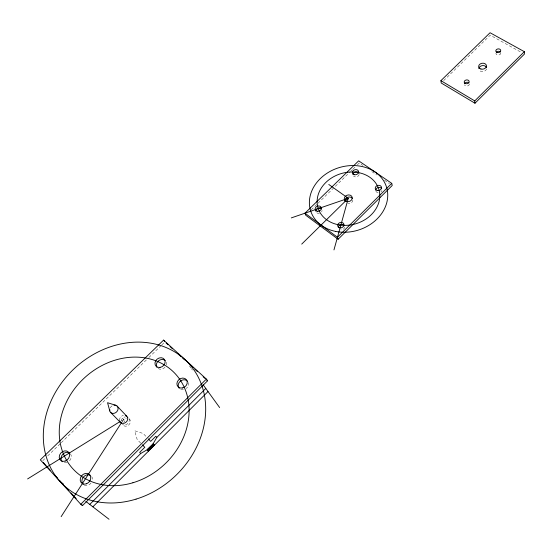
<?xml version="1.0" encoding="UTF-8"?>
<svg xmlns="http://www.w3.org/2000/svg" width="552" height="552" viewBox="0 0 552 552"><rect width="100%" height="100%" fill="white"/><g stroke="black" fill="none" stroke-linecap="round" stroke-linejoin="round"><path stroke-width="0.41" stroke-dasharray="2.76 2.07" d="M122.227 421.507L123.62 419.341L121.433 420.7M123.703 422.328L124.849 421.197M311.259 209.815L317.414 203.812M318.028 203.212L350.023 171.989M350.637 171.389L352.48 169.588M353.094 168.988L354.943 167.187M357.406 164.786L359.248 162.985L362.754 165.379M443.663 80.606L490.217 35.183L521.426 52.461M42.78 460.685L45.243 458.284M47.714 455.89L60.665 443.291M61.286 442.69L148.253 358.103M148.874 357.503L161.212 345.504M161.826 344.903L164.296 342.509M371.875 171.603L376.788 174.95M384.502 180.221L389.415 183.568M122.503 418.285L124.849 420.624M140.698 443.097L137.186 439.523L134.647 430.76L143.223 433.52L146.101 436.535M189.446 365.907L190.957 367.991M191.461 368.688L192.462 370.075M469.359 84.118A2.477 1.904 -9.7 0 1 467.192 86.05A2.477 1.904 -9.7 0 1 464.549 84.891M486.56 68.91A3.919 2.981 -9.1 0 1 482.945 71.56A3.919 2.981 -9.1 0 1 479.019 69.718M500.85 53.082A2.463 1.849 -8.5 0 1 498.201 55.021A2.463 1.849 -8.5 0 1 495.965 53.089M322.064 210.505A3.16 2.608 -19.5 0 1 321.602 211.802M319.442 213.244A3.16 2.608 -19.5 0 1 316.503 212.541M359.145 174.501A3.133 2.539 -16.4 0 1 356.751 176.778A3.133 2.539 -16.4 0 1 353.563 176.019M381.949 190.454A3.181 2.608 -14.8 0 1 380.887 191.951M378.127 192.689A3.181 2.608 -14.8 0 1 375.912 191.158M344.641 226.989A3.208 2.684 -18.1 0 1 340.874 229.88M352.859 200.162A4.023 3.312 -17.1 0 1 347.87 203.729M129.002 418.933A4.416 3.726 -43.3 0 1 127.429 423.874A4.416 3.726 -43.3 0 1 122.392 424.364M121.081 420.955A4.416 3.726 -43.3 0 1 125.49 416.87M129.037 418.706A4.402 3.719 -43.4 0 1 128.72 424.985A4.402 3.719 -43.4 0 1 122.558 424.357M122.406 421.597A4.402 3.719 -43.4 0 1 126.373 418.133M119.508 420.251A4.43 3.74 -43.3 0 1 123.393 415.373M110.227 407.859A4.533 3.795 -42.7 0 1 112.491 405.644M70.414 453.827A5.686 4.685 -47.4 0 1 69.048 461.258M67.006 462.472A5.686 4.685 -47.4 0 1 63.445 462.472M91.701 476.611A5.782 4.844 -49 0 1 92.184 480.916M91.039 483.069A5.782 4.844 -49 0 1 84.166 485.036M188.329 382.598A5.458 4.699 -38 0 1 186.252 388.484M183.45 389.705A5.458 4.699 -38 0 1 180.325 389.194M166.283 362.209A5.375 4.547 -37.5 0 1 166.304 364.913M165.027 367.17A5.375 4.547 -37.5 0 1 158.086 368.488"/><path stroke-width="0.83" d="M333.96 249.911L348.277 198.306L328.785 184.465M89.755 504.424L140.732 453.475L147.191 449.728L153.063 443.856L156.83 437.384L205.786 388.456M61.134 516.658L121.764 422.225M92.86 506.812L208.014 391.534M80.785 504.266L206.379 379.079L163.585 340.108L40.337 459.857L80.785 504.266L82.517 505.577L207.593 380.79L206.379 379.079M338.128 239.251L337.465 237.256L391.747 183.361L358.676 160.832L304.973 213.196L305.718 215.218L338.128 239.251L392.224 185.486L391.747 183.361M474.975 103.238L474.761 100.912L524.345 51.674L490.059 32.74L440.91 80.661L441.214 83L474.975 103.238L524.4 54.11L524.345 51.674M301.716 244.115L348.277 198.306L291.297 217.902M147.708 450.253L153.76 444.629M147.874 450.425L153.932 444.808M148.046 450.598L154.098 444.981M148.219 450.77L154.263 445.16M153.263 444.105L147.191 449.728L148.522 451.087M147.363 449.901L153.428 444.277M147.536 450.073L153.594 444.457M27.6 478.929L119.984 421.604M115.837 405.313L107.55 402.712L109.793 410.978M440.91 80.661L474.761 100.912M304.973 213.196L337.465 237.256M62.017 483.076L63.376 484.125M85.864 501.43L109.027 519.259M166.186 343.068L168.098 344.807M170.009 346.552L172.555 348.871M178.289 354.094L180.835 356.419M182.746 358.158L184.658 359.897M191.033 365.7L192.945 367.446M194.856 369.184L197.402 371.51M203.136 376.733L205.047 378.472M206.324 379.631L207.593 380.79M140.732 453.475L139.649 452.405L144.79 447.272L142.45 444.891M110.628 412.434L120.453 422.452M117.114 406.093L126.774 416.236M148.398 438.957L150.696 441.372L155.802 436.273L156.83 437.384M153.063 443.856L154.374 445.229M43.318 462.548L46.195 465.716M47.348 466.978L50.232 470.145M55.421 475.838L57.725 478.37M59.457 480.268L63.494 484.697M66.951 488.492L68.683 490.39M70.987 492.922L76.176 498.615M81.365 504.307L82.517 505.577M163.585 340.108L164.468 341.308M203.032 384.654L219.641 407.569M464.591 83.683A2.477 1.904 -9.7 0 1 466.612 82.296A2.477 1.904 -9.7 0 1 468.958 82.979M478.846 68.676A3.919 2.981 -9.1 0 1 482.393 65.626A3.919 2.981 -9.1 0 1 486.533 67.641M496.407 52.205A2.463 1.849 -8.5 0 1 500.429 51.985M315.875 211.209A3.16 2.608 -19.5 0 1 317.959 208.27A3.16 2.608 -19.5 0 1 321.561 208.939M353.025 174.687A3.133 2.539 -16.4 0 1 355.474 171.865A3.133 2.539 -16.4 0 1 358.972 173.08M375.753 190.24A3.181 2.608 -14.8 0 1 378.217 187.549A3.181 2.608 -14.8 0 1 381.701 188.639M338.335 227.686A3.208 2.684 -18.1 0 1 340.529 224.643A3.208 2.684 -18.1 0 1 344.22 225.54M344.986 201.307A4.023 3.312 -17.1 0 1 347.684 197.299A4.023 3.312 -17.1 0 1 352.459 198.575M121.178 422.639A4.416 3.726 -43.3 0 1 121.109 422.37M127.408 417.208A4.416 3.726 -43.3 0 1 127.871 417.478M125.649 415.518A4.43 3.74 -43.3 0 1 126.035 422.211A4.43 3.74 -43.3 0 1 119.577 420.803M113.967 405.168A4.533 3.795 -42.7 0 1 118.08 408.825A4.533 3.795 -42.7 0 1 113.381 413.413A4.533 3.795 -42.7 0 1 109.724 409.308M62.314 461.755A5.686 4.685 -47.4 0 1 62.535 454.565A5.686 4.685 -47.4 0 1 69.697 453.13M83.311 484.442A5.782 4.844 -49 0 1 83.2 477.37A5.782 4.844 -49 0 1 90.176 475.231M179.269 388.353A5.458 4.699 -38 0 1 180.214 381.294A5.458 4.699 -38 0 1 187.48 381.163M156.954 367.335A5.375 4.547 -37.5 0 1 158.507 360.849A5.375 4.547 -37.5 0 1 165.241 360.58M465.619 83.628A2.484 1.904 -9.8 0 0 469.131 81.496A2.484 1.904 -9.8 0 0 465.267 80.35A2.484 1.904 -9.8 0 0 465.619 83.628M480.916 69.034A3.926 2.981 -9.1 0 0 486.45 65.667A3.926 2.981 -9.1 0 0 480.302 63.901A3.926 2.981 -9.1 0 0 480.916 69.034M497.248 52.502A2.47 1.856 -8.5 0 0 500.712 50.398A2.47 1.856 -8.5 0 0 496.841 49.314A2.47 1.856 -8.5 0 0 497.248 52.502M317.345 211.271A3.174 2.608 -19.5 0 0 321.292 207.718A3.174 2.608 -19.5 0 0 316.137 206.91A3.174 2.608 -19.5 0 0 317.345 211.271M354.467 174.722A3.139 2.539 -16.4 0 0 358.579 171.458A3.139 2.539 -16.4 0 0 353.542 170.409A3.139 2.539 -16.4 0 0 354.467 174.722M377.327 190.537A3.188 2.615 -14.9 0 0 381.48 187.218A3.188 2.615 -14.9 0 0 376.326 186.121A3.188 2.615 -14.9 0 0 377.327 190.537M339.942 227.831A3.222 2.684 -18.1 0 0 343.917 224.209A3.222 2.684 -18.1 0 0 338.645 223.36A3.222 2.684 -18.1 0 0 339.942 227.831M347.173 201.652A4.036 3.319 -17.2 0 0 352.148 197.14A4.036 3.319 -17.2 0 0 345.524 196.139A4.036 3.319 -17.2 0 0 347.173 201.652M338.024 224.678A31.795 26.144 -17.2 0 0 379.279 190.937A31.795 26.144 -17.2 0 0 328.081 180.463A31.795 26.144 -17.2 0 0 338.024 224.678M335.664 231.426A39.751 32.678 -17.2 0 0 387.055 189.088A39.751 32.678 -17.2 0 0 322.968 176.212A39.751 32.678 -17.2 0 0 335.664 231.426M136.061 499.118A87.347 73.713 -43.4 0 0 188.322 362.926A87.347 73.713 -43.4 0 0 49.114 405.623A87.347 73.713 -43.4 0 0 136.061 499.118M132.908 482.758A69.849 58.933 -43.3 0 0 175.55 374.07A69.849 58.933 -43.3 0 0 64.094 407.362A69.849 58.933 -43.3 0 0 132.908 482.758M65.15 461.079A5.706 4.699 -47.3 0 0 68.469 452.116A5.706 4.699 -47.3 0 0 59.581 455.131A5.706 4.699 -47.3 0 0 65.15 461.079M86.678 483.731A5.803 4.851 -48.9 0 0 89.348 474.423A5.803 4.851 -48.9 0 0 80.426 478.108A5.803 4.851 -48.9 0 0 86.678 483.731M159.963 367.439A5.396 4.554 -37.4 0 0 164.524 359.58A5.396 4.554 -37.4 0 0 155.692 360.794A5.396 4.554 -37.4 0 0 159.963 367.439M182.415 387.98A5.479 4.706 -38 0 0 186.417 379.714A5.479 4.706 -38 0 0 177.427 381.536A5.479 4.706 -38 0 0 182.415 387.98"/></g></svg>
